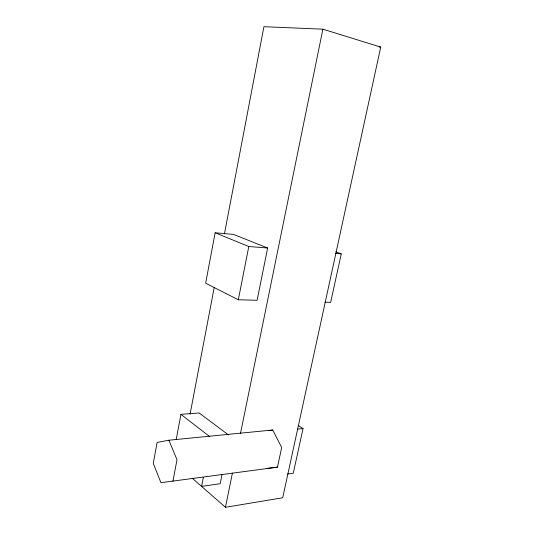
<?xml version="1.0" encoding="UTF-8"?>
<svg xmlns="http://www.w3.org/2000/svg" width="534" height="534" viewBox="0 0 534 534"><rect width="100%" height="100%" fill="white"/><g stroke="black" fill="none" stroke-linecap="round" stroke-linejoin="round"><path stroke-width="0.8" d="M176.2 439.529L180.939 414.351L199.109 412.969L228.472 434.916M215.149 232.764L205.643 283.214L238.324 299.748L257.114 300.282L267.634 248.016L233.518 234.419L215.149 232.764L248.804 246.521L267.634 248.016M172.909 481.308L177.001 459.707L168.857 440.216L157.103 442.459L153.265 463.345L160.934 482.689L277.473 467.15L281.685 447.505L272.72 429.997L168.857 440.216M190.077 414.164L214.274 287.192M224.427 233.945L263.923 26.7L322.89 29.176L380.735 47.092L282.7 497.768L225.448 507.3L192.213 478.17M203.341 477.469L201.585 486.381L220.188 483.711L221.984 474.799M238.324 299.748L248.804 246.521M225.448 507.3L232.41 473.124M240.514 433.374L322.89 29.176M298.226 425.451L303.038 428.588L293.273 473.211L287.626 474.025M335.853 251.901L341.266 253.877L330.653 302.364L324.986 302.204M268.749 430.698L272.72 429.997M266.967 468.391L277.473 467.15M297.385 429.156L303.038 428.588M379.08 46.985L380.735 47.092M335.592 253.423L341.266 253.877M180.939 414.351L209.842 436.759"/></g></svg>
